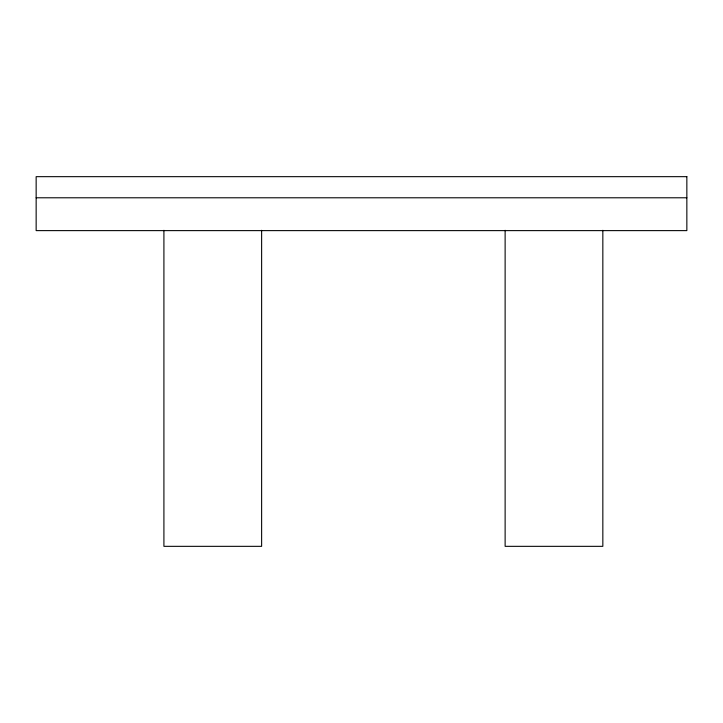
<?xml version="1.0" encoding="UTF-8"?>
<svg xmlns="http://www.w3.org/2000/svg" width="723" height="723" viewBox="0 0 723 723"><rect width="100%" height="100%" fill="white"/><g stroke="black" fill="none" stroke-linecap="round" stroke-linejoin="round"><path stroke-width="1.08" d="M36.15 197.786L686.85 197.786M602.837 230.312L602.837 546.335L505.124 546.335L505.124 230.312M261.627 230.312L261.627 546.335L163.913 546.335L163.913 230.312M686.85 176.665L36.15 176.665L36.15 230.619L686.85 230.619L686.85 176.665"/></g></svg>
